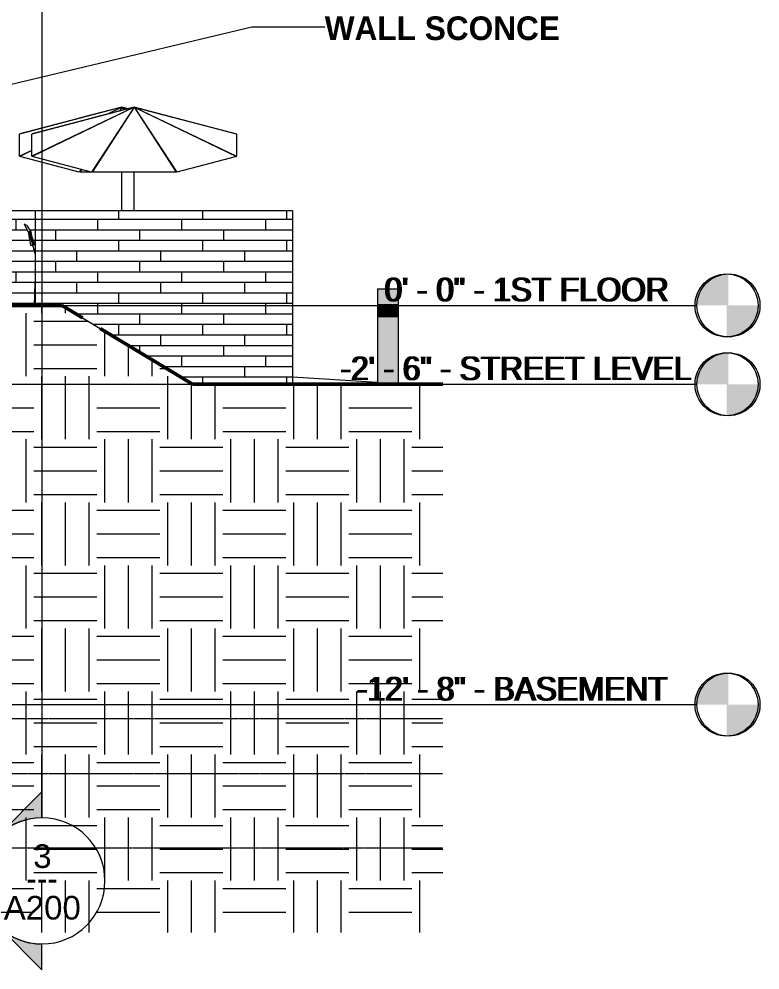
# Model space of a CAD drawing. Header units: inches. Extents: x -4178 to 1394, y -264 to 627.
# Drawn here: x 1074.3 to 1356.6, y -253 to 109.1 of the extents above; entities that cross this region are included whole.
import ezdxf

# ---------------------------------------------------------------- set-up
doc = ezdxf.new("R2010")
doc.units = ezdxf.units.IN
doc.header["$MEASUREMENT"] = 0
doc.linetypes.add('Aligning Line 1_8_', pattern=[0.25, 0.125, -0.125])
doc.linetypes.add('Grid Line 1_2_', pattern=[0.875, 0.5, -0.125, 0.125, -0.125])
for name, color, linetype, lineweight in [('0-3', 165, 'Continuous', 5), ('0-4', 50, 'Continuous', 5), ('A-FLOR-LEVL', 51, 'Continuous', 9), ('A-FLOR-LEVL-1', 51, 'Grid Line 1_2_', 9), ('A-FLOR-LEVL-2', 147, 'Continuous', 9), ('A-WALL-3', 113, 'Continuous', 9), ('A-WALL-PATT-2', 111, 'Continuous', 9), ('C-TOPO', 7, 'Continuous', 9), ('C-TOPO-1', 250, 'Continuous', 50), ('E-LITE-EQPM', 33, 'Continuous', 9), ('G-ANNO-SYMB', 111, 'Aligning Line 1_8_', 9), ('G-ANNO-SYMB-1', 147, 'Aligning Line 1_8_', 9), ('G-ANNO-SYMB-2', 111, 'Continuous', 9), ('G-ANNO-TEXT', 231, 'Continuous', 9), ('G-IMPT', 8, 'Continuous', 9), ('I-FURN', 30, 'Continuous', 9)]:
    doc.layers.add(name, color=color, linetype=linetype, lineweight=lineweight)
doc.styles.add('Arial', font='arial.ttf', dxfattribs={"height": 9})
doc.styles.add('Century Gothic', font='ufonts.com_century-gothic.ttf', dxfattribs={"height": 9})
doc.styles.add('Century Gothic_B', font='GOTHICB.TTF', dxfattribs={"height": 9})
pattern_1 = [(0, (0, 0), (24, 24), [24, -24]), (0, (0, 9), (24, 24), [24, -24]), (0, (0, 18), (24, 24), [24, -24]), (90, (3, 21), (-24, 24), [24, -24]), (90, (12, 21), (-24, 24), [24, -24]), (90, (21, 21), (-24, 24), [24, -24])]
pattern_2 = [(0, (1176.3606, 0.8), (0, 4), []), (90, (1176.3606, 0.8), (-8, 8), [4, -28]), (90, (1192.3606, 4.8), (-8, 8), [4, -28])]

# ---------------------------------------------------------------- blocks, each defined once
blk = doc.blocks.new('CTR  - Topography_rvt-2-BUILDING ELEVATION - SOUTH')
at = {"layer": 'C-TOPO'}
h = blk.add_hatch(dxfattribs=at)
h.set_pattern_fill('FP_35', color=256, style=0, pattern_type=2)
h.set_pattern_definition(pattern_1)
h.paths.add_polyline_path([(12083.19, -238.73), (12266.59, -238.73), (12266.59, -30), (12184.69, -30), (12134.96, 0), (12083.19, 0), (12083.22, -3.25), (12088.69, -3.25), (12088.69, -4), (12089.19, -4), (12089.19, -158), (12095.19, -158.03), (12101.1, -161.45), (12105.69, -168), (12105.69, -180), (12083.19, -180), (12083.19, -190.87)], flags=0)
h.paths.add_polyline_path([(12100.94, -177.09), (12101.74, -176.7), (12102.3, -176.01), (12102.49, -175.14), (12102.3, -174.27), (12101.74, -173.57), (12100.94, -173.19), (12100.05, -173.19), (12099.25, -173.57), (12098.69, -174.27), (12098.49, -175.14), (12098.69, -176.01), (12099.25, -176.7), (12100.05, -177.09)], flags=0)
h = blk.add_hatch(dxfattribs=at)
h.set_pattern_fill('FP_35', color=256, style=0, pattern_type=2)
h.set_pattern_definition(pattern_1)
h.paths.add_polyline_path([(12280.06, -238.73), (12280.06, -30), (12266.59, -30), (12266.59, -238.73)], flags=0)
for p, q in [((12101.02, 0), (12134.96, 0)), ((12134.96, 0), (12149.45, -8.73)), ((12134.98, 0), (12134.96, 0)), ((12134.98, 0), (12135.86, -0.53)), ((12134.98, 0), (12149.45, -8.73)), ((12149.45, -8.73), (12184.69, -30)), ((12255.08, -29.31), (12222.71, -27.36)), ((12184.69, -30), (12240.98, -30)), ((12240.98, -30), (12266.59, -30)), ((12266.59, -30), (12261.9, -29.72)), ((12264.11, -29.85), (12266.59, -29.78)), ((12266.59, -30), (12266.59, -29.78)), ((12266.59, -30), (12266.59, -29.78)), ((12268, -30), (12266.59, -29.78)), ((12280.06, -30), (12266.59, -30))]:
    blk.add_line(p, q, dxfattribs=at)
at = {"layer": 'C-TOPO-1'}
for p, q in [((12101.02, 0), (12134.96, 0)), ((12134.96, 0), (12142.8, -4.72)), ((12149.45, -8.73), (12184.69, -30)), ((12184.69, -30), (12240.98, -30)), ((12240.98, -30), (12266.59, -30)), ((12280.06, -30), (12266.59, -30))]:
    blk.add_line(p, q, dxfattribs=at)
blk = doc.blocks.new('Level - Level Head - Circle-V77-BUILDING ELEVATION - SOUTH')
at = {"layer": 'A-FLOR-LEVL'}
h = blk.add_hatch(color=256, dxfattribs=at)
edge = h.paths.add_edge_path(flags=0)
edge.add_line((12388.81, 0), (12376.81, 0))
edge.add_arc((12388.81, 0), 12, 90, 180, ccw=False)
edge.add_line((12388.81, 12), (12388.81, 0))
h = blk.add_hatch(color=256, dxfattribs=at)
edge = h.paths.add_edge_path(flags=0)
edge.add_line((12388.81, -12), (12388.81, 0))
edge.add_line((12388.81, 0), (12400.81, 0))
edge.add_arc((12388.81, 0), 12, 270, 360, ccw=False)
at = {"layer": 'A-FLOR-LEVL-2'}
blk.add_circle((12388.81, 0), 12, dxfattribs=at)
blk = doc.blocks.new('CTR - 1st Phase -Stairs _ Elevators_rvt-2-BUILDING ELEVATION - SOUTH')
at = {"layer": 'A-FLOR-LEVL-1'}
for p, q in [((9659.78, 0), (12376.81, 0)), ((9659.78, -30), (12376.81, -30)), ((9659.78, -152), (12376.81, -152))]:
    blk.add_line(p, q, dxfattribs=at)
at = {"layer": 'G-ANNO-SYMB-1'}
blk.add_line((9756.48, -206.49), (12280.06, -206.49), dxfattribs=at)
at = {"layer": '0-3'}
for p in [(0, 0), (0, -30), (0, -152)]:
    blk.add_blockref('Level - Level Head - Circle-V77-BUILDING ELEVATION - SOUTH', p, dxfattribs=at)
at = {"layer": 'A-FLOR-LEVL', "char_height": 9, "attachment_point": 1, "style": 'Century Gothic'}
for s, insert, width in [('0\' - 0" - 1ST FLOOR', (12258.2, 10.55), 129.987), ('-2\' - 6" - STREET LEVEL', (12241.45, -19.45), 150.288), ('-12\' - 8" - BASEMENT', (12247.69, -141.45), 142.713)]:
    blk.add_mtext(s, dxfattribs=dict(at, insert=insert, width=width))
blk = doc.blocks.new('Outdoor Table01 - 02ZUTB01_dwg-2525485-BUILDING ELEVATION - SOUTH')
at = {"layer": 'G-IMPT'}
for p, q in [((12162.46, 75.5), (12123.46, 56.82)), ((12162.46, 75.5), (12123.46, 65.24)), ((12162.46, 75.5), (12123.57, 65.31)), ((12162.46, 75.5), (12123.57, 56.75)), ((12162.46, 75.5), (12146.2, 71.26)), ((12162.46, 75.5), (12146.2, 50.8)), ((12162.46, 75.5), (12146.46, 50.77)), ((12201.46, 65.24), (12162.46, 75.5)), ((12162.46, 75.5), (12201.46, 56.82)), ((12162.46, 75.5), (12178.46, 50.77)), ((12162.46, 75.5), (12178.73, 71.26)), ((12162.46, 75.5), (12201.36, 65.31)), ((12162.46, 75.5), (12201.36, 56.75)), ((12162.46, 75.5), (12178.73, 50.8)), ((12123.57, 65.31), (12146.2, 71.26)), ((12153.68, 71.29), (12153.73, 71.29)), ((12159.69, 71.29), (12159.74, 71.29)), ((12165.19, 71.29), (12165.24, 71.29)), ((12171.2, 71.29), (12171.25, 71.29)), ((12178.73, 71.26), (12201.36, 65.31)), ((12123.46, 56.82), (12123.46, 65.24)), ((12201.46, 65.24), (12201.46, 56.82)), ((12146.2, 50.8), (12123.57, 56.75)), ((12201.36, 56.75), (12178.73, 50.8)), ((12178.46, 50.77), (12146.46, 50.77)), ((12162.46, 49.5), (12162.46, 50.77)), ((12162.46, 49.5), (12162.46, 50.77)), ((12162.46, 36), (12162.46, 49.5)), ((12162.46, 36), (12162.46, 49.5)), ((12121.48, 30.5), (12120.48, 31)), ((12120.48, 31), (12122.09, 28)), ((12121.48, 30.5), (12123.09, 28)), ((12122.09, 28), (12122.96, 23)), ((12122.09, 28), (12122.46, 28)), ((12124.69, 19.84), (12122.46, 28)), ((12122.96, 28), (12122.46, 28)), ((12123.22, 27.21), (12122.96, 28)), ((12122.96, 28), (12123.09, 28)), ((12123.09, 28), (12123.96, 23)), ((12124.69, 22.73), (12123.24, 27.15)), ((12122.96, 23), (12123.83, 23)), ((12123.9, 23), (12123.96, 23)), ((12124.46, 0), (12124.69, 8.48)), ((12124.69, 0.23), (12124.46, 0))]:
    blk.add_line(p, q, dxfattribs=at)
blk = doc.blocks.new('Outdoor Table01 - Outdoor Table01-1294297-BUILDING ELEVATION - SOUTH')
blk.add_blockref('Outdoor Table01 - 02ZUTB01_dwg-2525485-BUILDING ELEVATION - SOUTH', (0, 0))
blk = doc.blocks.new('Outdoor Table01 - 02ZUTB01_dwg-V40-BUILDING ELEVATION - SOUTH')
at = {"layer": 'G-IMPT'}
for p, q in [((12157.79, 75.5), (12118.79, 65.24)), ((12157.79, 75.5), (12118.9, 65.31)), ((12157.79, 75.5), (12141.53, 71.26)), ((12152.14, 72.79), (12152.09, 72.77)), ((12152.22, 72.82), (12152.17, 72.79)), ((12157.79, 75.5), (12152.21, 72.83)), ((12157.79, 75.5), (12152.29, 72.85)), ((12157.79, 75.5), (12156.82, 74.03)), ((12157.79, 75.5), (12156.84, 74.03)), ((12160.13, 74.88), (12157.79, 75.5)), ((12157.79, 75.5), (12159.45, 74.71)), ((12157.79, 75.5), (12158.47, 74.45)), ((12157.79, 75.5), (12160.14, 74.89)), ((12157.79, 75.5), (12160.13, 74.89)), ((12157.79, 75.5), (12159.44, 74.7)), ((12157.79, 75.5), (12158.48, 74.45)), ((12118.9, 65.31), (12141.53, 71.26)), ((12118.79, 56.82), (12118.79, 65.24)), ((12123.46, 59.06), (12118.79, 56.82)), ((12123.46, 58.95), (12118.9, 56.75)), ((12196.79, 59.06), (12196.79, 58.95)), ((12141.53, 50.8), (12118.9, 56.75)), ((12142.22, 51.84), (12141.53, 50.8)), ((12142.45, 51.78), (12141.79, 50.77)), ((12146.46, 50.77), (12141.79, 50.77)), ((12157.79, 49.5), (12157.79, 50.77)), ((12157.79, 49.5), (12157.79, 50.77)), ((12178.04, 51.84), (12177.81, 51.78)), ((12157.79, 36), (12157.79, 49.5)), ((12157.79, 36), (12157.79, 49.5))]:
    blk.add_line(p, q, dxfattribs=at)
blk = doc.blocks.new('Outdoor Table01 - Outdoor Table01-V41-BUILDING ELEVATION - SOUTH')
blk.add_blockref('Outdoor Table01 - 02ZUTB01_dwg-V40-BUILDING ELEVATION - SOUTH', (0, 0))
blk = doc.blocks.new('Pathway_Cooper_McGraw-Edison _BSC-BRC_Round - Pathway_Cooper_McGraw-Edison _BSC-BRC_Round-2028611-BUILDING ELEVATION - SOUTH')
at = {"layer": 'E-LITE-EQPM'}
for points in [[(12259.08, 0.28), (12259.08, 6.28), (12255.08, 6.28), (12255.08, 0.28), (12258.89, 0.28)], [(12260.35, 0.28), (12263.08, 0.28), (12263.08, 6.28), (12259.08, 6.28), (12259.08, 0.28), (12260.11, 0.28)], [(12256.72, -4.22), (12259.08, -4.22), (12259.08, 0.28), (12255.08, 0.28), (12255.08, -4.22), (12256.25, -4.22)], [(12260.45, -4.22), (12263.08, -4.22), (12263.08, 0.28), (12259.08, 0.28), (12259.08, -4.22), (12260.35, -4.22)], [(12255.08, -29.72), (12259.08, -29.72), (12259.08, -4.22), (12255.08, -4.22), (12255.08, -29.31)], [(12263.08, -29.72), (12263.08, -4.22), (12259.08, -4.22), (12259.08, -29.72), (12262.94, -29.72)]]:
    blk.add_hatch(color=256, dxfattribs=at).paths.add_polyline_path(points, flags=0)
for p, q in [((12255.08, 6.28), (12255.08, 0.28)), ((12255.08, 6.28), (12259.08, 6.28)), ((12259.08, 6.28), (12263.08, 6.28)), ((12263.08, 0.28), (12263.08, 6.28)), ((12259.08, 0.28), (12255.08, 0.28)), ((12255.08, 0.28), (12255.08, -4.22)), ((12255.08, 0.28), (12259.08, 0.28)), ((12263.08, 0.28), (12259.08, 0.28)), ((12259.08, 0.28), (12263.08, 0.28)), ((12263.08, -4.22), (12263.08, 0.28)), ((12259.08, -4.22), (12255.08, -4.22)), ((12255.08, -4.22), (12255.08, -29.72)), ((12255.08, -4.22), (12259.08, -4.22)), ((12263.08, -4.22), (12259.08, -4.22)), ((12259.08, -4.22), (12263.08, -4.22)), ((12263.08, -29.72), (12263.08, -4.22)), ((12259.08, -29.72), (12255.08, -29.72)), ((12263.08, -29.72), (12259.08, -29.72))]:
    blk.add_line(p, q, dxfattribs=at)
blk = doc.blocks.new('Level - Level Head - Circle-50818-BUILDING ELEVATION - SOUTH')
at = {"layer": 'A-FLOR-LEVL'}
h = blk.add_hatch(color=256, dxfattribs=at)
edge = h.paths.add_edge_path(flags=0)
edge.add_line((12388.06, 0), (12376.06, 0))
edge.add_arc((12388.06, 0), 12, 90, 180, ccw=False)
edge.add_line((12388.06, 12), (12388.06, 0))
h = blk.add_hatch(color=256, dxfattribs=at)
edge = h.paths.add_edge_path(flags=0)
edge.add_line((12388.06, -12), (12388.06, 0))
edge.add_line((12388.06, 0), (12400.06, 0))
edge.add_arc((12388.06, 0), 12, 270, 360, ccw=False)
blk.add_circle((12388.06, 0), 12, dxfattribs=at)
blk = doc.blocks.new('Section - Section Head - Filled-22785-BUILDING ELEVATION - SOUTH')
at = {"layer": 'G-ANNO-SYMB-2'}
h = blk.add_hatch(color=256, dxfattribs=at)
edge = h.paths.add_edge_path(flags=0)
edge.add_line((10162.08, -163.47), (10178.19, -147.37))
edge.add_line((10178.19, -147.37), (10178.19, -157.28))
edge.add_arc((10178.19, -181.31), 24.03, 90, 132.0784)
h = blk.add_hatch(color=256, dxfattribs=at)
edge = h.paths.add_edge_path(flags=0)
edge.add_arc((10178.19, -181.31), 24, 135, 180)
edge.add_line((10154.19, -181.31), (10144.25, -181.31))
edge.add_line((10144.25, -181.31), (10161.22, -164.34))
h = blk.add_hatch(color=256, dxfattribs=at)
edge = h.paths.add_edge_path(flags=0)
edge.add_line((10161.22, -198.28), (10144.25, -181.31))
edge.add_line((10144.25, -181.31), (10154.19, -181.31))
edge.add_arc((10178.19, -181.31), 24, 180, 225)
h = blk.add_hatch(color=256, dxfattribs=at)
edge = h.paths.add_edge_path(flags=0)
edge.add_arc((10178.19, -181.31), 24.03, 227.9216, 270)
edge.add_line((10178.19, -205.34), (10178.19, -215.25))
edge.add_line((10178.19, -215.25), (10162.08, -199.15))
for p, q in [((10178.19, -147.37), (10162.08, -163.47)), ((10178.19, -157.28), (10178.19, -147.37)), ((10161.22, -164.34), (10144.25, -181.31)), ((10154.19, -181.31), (10144.25, -181.31)), ((10144.25, -181.31), (10161.22, -198.28)), ((10144.25, -181.31), (10154.19, -181.31)), ((10162.08, -199.15), (10178.19, -215.25)), ((10178.19, -215.25), (10178.19, -205.34))]:
    blk.add_line(p, q, dxfattribs=at)
for centre, radius, start, end in [((10178.19, -181.34), 24, 90, 270), ((10178.19, -181.31), 24.03, 90, 132.0784), ((10178.19, -181.34), 24, 270, 90), ((10178.19, -181.31), 24, 135, 180), ((10178.19, -181.31), 24, 180, 225), ((10178.19, -181.31), 24.03, 227.9216, 270)]:
    blk.add_arc(centre, radius, start, end, dxfattribs=at)

msp = doc.modelspace()

# ---------------------------------------------------------------- hatches: boundary and pattern name
at = {"layer": 'A-WALL-PATT-2'}
h = msp.add_hatch(dxfattribs=at)
h.set_pattern_fill('FP_61', color=256, style=0, pattern_type=2)
h.set_pattern_definition([(0, (1113.2356, 0.8), (0, 4), []), (90, (1113.2356, 0.8), (-8, 8), [4, -28]), (90, (1129.2356, 4.8), (-8, 8), [4, -28])])
h.paths.add_polyline_path([(1058.393, 0), (1080.236, 0), (1080.461, 8.478), (1080.461, 19.838), (1079.599, 23), (1078.736, 23), (1077.866, 28), (1076.25, 31), (1077.25, 30.5), (1078.866, 28), (1079.014, 27.151), (1080.461, 22.727), (1080.461, 36), (1046.086, 36), (1046.086, 13.938), (1046.023, 13.938), (1046.023, 2.375), (1046.367, 2.375), (1046.367, 0.5), (1045.461, 0.5), (1045.461, 0), (1056.792, 0)], flags=0)
h = msp.add_hatch(dxfattribs=at)
h.set_pattern_fill('FP_40', color=256, style=0, pattern_type=2)
h.set_pattern_definition(pattern_2)
h.paths.add_polyline_path([(1174.236, -30), (1174.236, 36), (1080.461, 36), (1080.461, 0), (1090.747, 0), (1140.461, -30), (1156.97, -30)], flags=0)
h = msp.add_hatch(dxfattribs=at)
h.set_pattern_fill('FP_40', color=256, style=0, pattern_type=2)
h.set_pattern_definition(pattern_2)
h.paths.add_polyline_path([(1176.32, -30), (1178.486, -30), (1178.486, 36), (1174.236, 36), (1174.236, -30)], flags=0)

# ---------------------------------------------------------------- linework, layer by layer
at = {"layer": 'A-FLOR-LEVL-1'}
for p, q in [((-1383.7, 0), (1331.831, 0)), ((-1383.7, -30), (1331.831, -30)), ((-1383.7, -152), (1331.831, -152))]:
    msp.add_line(p, q, dxfattribs=at)
at = {"layer": 'A-WALL-3'}
for p, q in [((1178.486, 36), (1046.086, 36)), ((1080.461, 36), (1080.461, 0)), ((1178.486, 36), (1178.486, -30))]:
    msp.add_line(p, q, dxfattribs=at)
at = {"layer": 'G-ANNO-SYMB'}
for p, q in [((-1287.744, -157.31), (1235.832, -157.31)), ((-1287.744, -178.239), (1235.832, -178.239))]:
    msp.add_line(p, q, dxfattribs=at)
at = {"layer": 'G-ANNO-SYMB-2'}
msp.add_line((1083.085, 128.387), (1083.085, -195.102), dxfattribs=at)
at = {"layer": 'G-ANNO-TEXT'}
for p, q in [((1051.536, 79.523), (1163.063, 106.052)), ((1163.063, 106.052), (1190.793, 106.052))]:
    msp.add_line(p, q, dxfattribs=at)

# ---------------------------------------------------------------- block references
at = {"layer": '0-4'}
for name in ['CTR - 1st Phase -Stairs _ Elevators_rvt-2-BUILDING ELEVATION - SOUTH', 'CTR  - Topography_rvt-2-BUILDING ELEVATION - SOUTH']:
    msp.add_blockref(name, (-11044.228, 0), dxfattribs=at)
at = {"layer": 'A-FLOR-LEVL'}
for p in [(-11044.228, 0), (-11044.228, -30), (-11044.228, -152)]:
    msp.add_blockref('Level - Level Head - Circle-50818-BUILDING ELEVATION - SOUTH', p, dxfattribs=at)
at = {"layer": 'E-LITE-EQPM'}
msp.add_blockref('Pathway_Cooper_McGraw-Edison _BSC-BRC_Round - Pathway_Cooper_McGraw-Edison _BSC-BRC_Round-2028611-BUILDING ELEVATION - SOUTH', (-11044.228, 0), dxfattribs=at)
at = {"layer": 'G-ANNO-SYMB-2'}
msp.add_blockref('Section - Section Head - Filled-22785-BUILDING ELEVATION - SOUTH', (-9095.104, -37.791), dxfattribs=at)
at = {"layer": 'I-FURN'}
for name in ['Outdoor Table01 - Outdoor Table01-V41-BUILDING ELEVATION - SOUTH', 'Outdoor Table01 - Outdoor Table01-1294297-BUILDING ELEVATION - SOUTH']:
    msp.add_blockref(name, (-11044.228, 0), dxfattribs=at)

# ---------------------------------------------------------------- texts
at = {"layer": 'A-FLOR-LEVL', "char_height": 9, "attachment_point": 1, "style": 'Century Gothic'}
for s, insert, width in [('0\' - 0" - 1ST FLOOR', (1213.217, 10.551), 129.987), ('-2\' - 6" - STREET LEVEL', (1196.474, -19.449), 150.288), ('-12\' - 8" - BASEMENT', (1202.71, -141.449), 142.713)]:
    msp.add_mtext(s, dxfattribs=dict(at, insert=insert, width=width))
at = {"layer": 'G-ANNO-SYMB-2', "char_height": 9, "attachment_point": 1}
for s, insert, width, style in [('3', (1079.764, -205.193), 8.484, 'Arial'), ('---', (1077.113, -213.7), 15.453, 'Century Gothic'), ('A200', (1068.52, -224.829), 35.754, 'Arial')]:
    msp.add_mtext(s, dxfattribs=dict(at, insert=insert, width=width, style=style))
at = {"layer": 'G-ANNO-TEXT', "insert": (1190.793, 110.054), "char_height": 9, "width": 108.171, "attachment_point": 1, "style": 'Century Gothic_B'}
msp.add_mtext('WALL SCONCE', dxfattribs=at)

doc.saveas('drawing.dxf')
